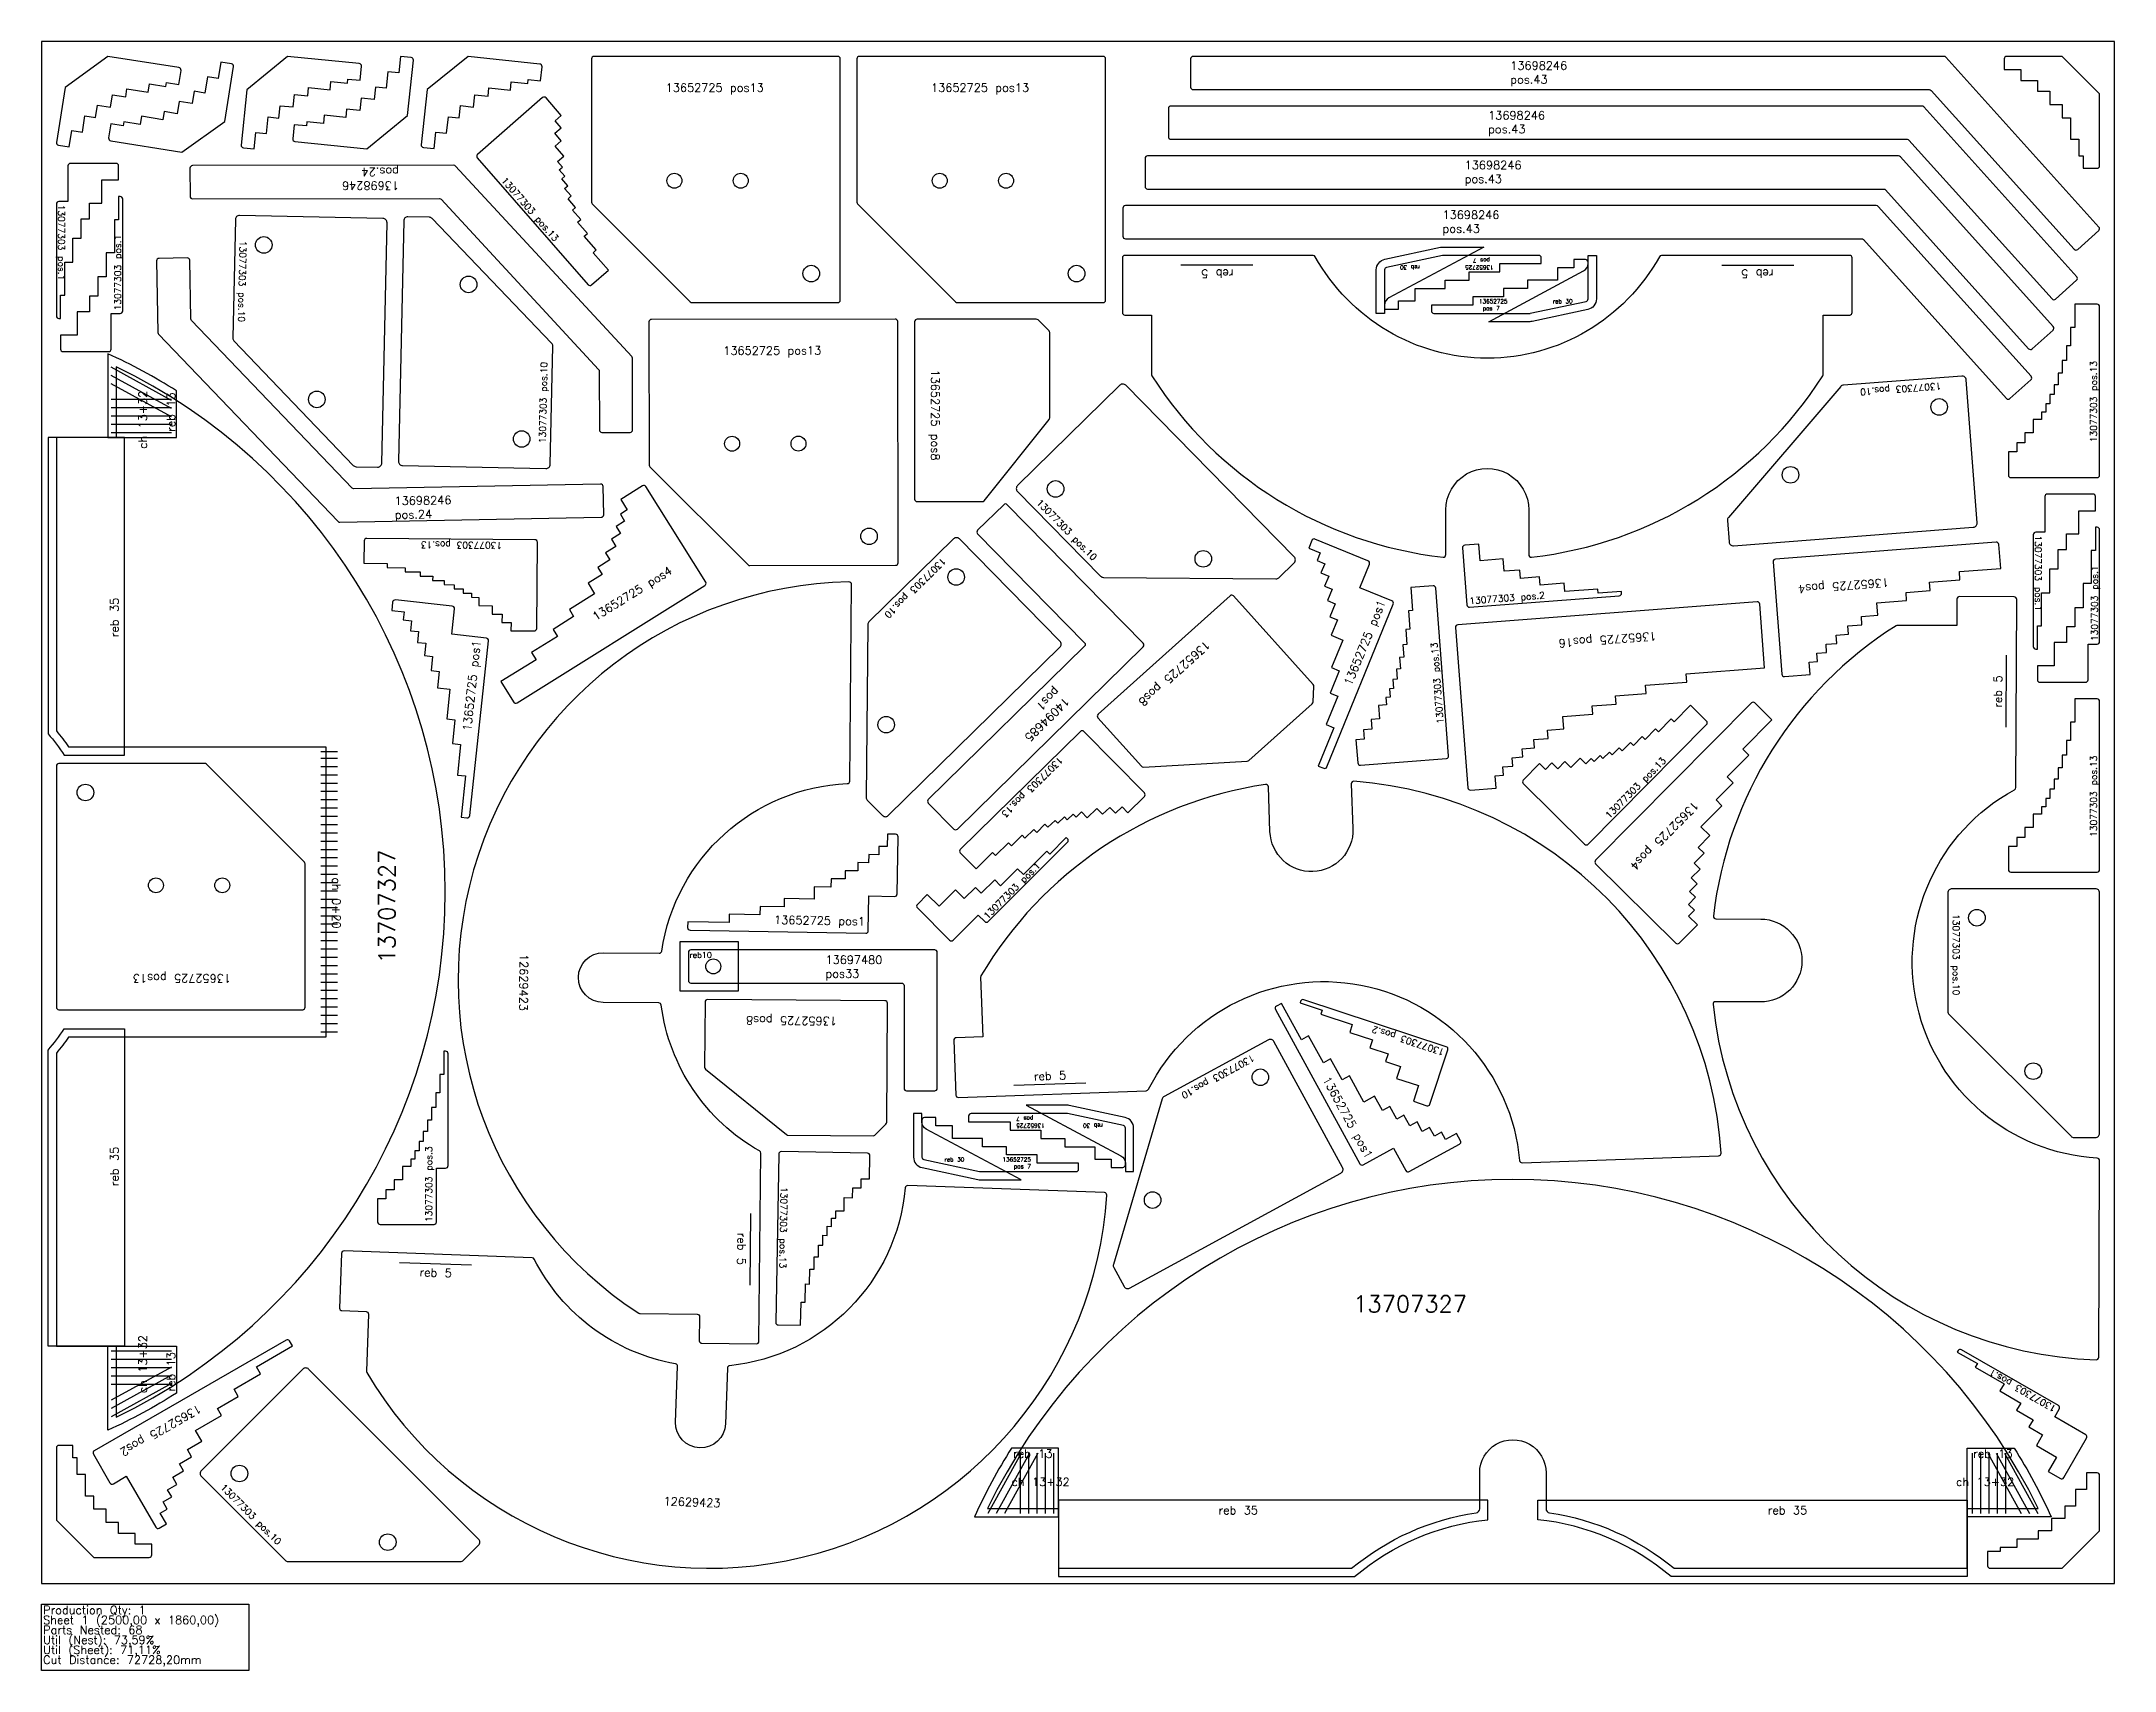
# Model space of a CAD drawing. Header units: millimetres. Extents: x 0 to 2500, y -105 to 1860.
import ezdxf

# ---------------------------------------------------------------- set-up
doc = ezdxf.new("R2010")
doc.units = ezdxf.units.MM
for name, color, linetype in [('12502848', 7, 'Continuous'), ('12629423', 7, 'Continuous'), ('13652725', 7, 'Continuous'), ('13697480v0', 7, 'Continuous'), ('13698246V02', 7, 'Continuous'), ('13707303', 7, 'Continuous'), ('13707327', 7, 'Continuous'), ('14094685v0', 7, 'Continuous'), ('Chanfro', 1, 'Continuous'), ('Rebaixo', 7, 'Continuous'), ('sheet', 24, 'Continuous'), ('Stats', 7, 'Continuous'), ('Texto', 7, 'Continuous')]:
    doc.layers.add(name, color=color, linetype=linetype)
doc.styles.get("Standard").update_dxf_attribs({"font": 'txt.shx'})

msp = doc.modelspace()

# ---------------------------------------------------------------- linework, layer by layer
at = {"color": 7}
for points in [[(963.3, 1548), (963.3, 1839, 0.414214), (960.3, 1842), (666.3, 1842, 0.414214), (663.3, 1839), (663.3, 1666.2, 0.198912), (664.2, 1664.1), (782.4, 1545.9, 0.198912), (784.5, 1545), (960.3, 1545, 0.414214)], [(1283.3, 1548), (1283.3, 1839, 0.414214), (1280.3, 1842), (986.3, 1842, 0.414214), (983.3, 1839), (983.3, 1666.2, 0.198912), (984.2, 1664.1), (1102.4, 1545.9, 0.198912), (1104.5, 1545), (1280.3, 1545, 0.414214)], [(1033.1, 1231.1), (1032.6, 1522.1, 0.414213), (1029.6, 1525.1), (735.6, 1524.7, 0.414214), (732.6, 1521.7), (732.9, 1348.9, 0.198912), (733.8, 1346.8), (852.2, 1228.7, 0.198912), (854.3, 1227.8), (1030.1, 1228.1, 0.414214)], [(1053, 1308, 0.414214), (1056, 1305), (1134.5, 1305, 0.227838), (1136.9, 1306.1), (1215.3, 1404.2, 0.170304), (1216, 1406.1), (1216, 1508.8, 0.198912), (1215.1, 1510.9), (1201.8, 1524.1, 0.198912), (1199.7, 1525), (1056, 1525, 0.414214), (1053, 1522)], [(596.4, 1114.3), (554, 1087.9), (569.3, 1063.3, 0.414213), (573.5, 1062.3), (800, 1203.6, 0.414213), (801, 1207.7), (729, 1323.1, 0.414214), (724.9, 1324.1), (698.6, 1307.7), (706.5, 1295), (698.1, 1289.7), (703.3, 1281.2), (693.2, 1274.8), (698.4, 1266.3), (687.4, 1259.5), (692.7, 1251), (680, 1243), (685.3, 1234.6), (670.8, 1225.6), (676.1, 1217.1), (659.2, 1206.5), (667.1, 1193.8), (636.6, 1174.7), (641.8, 1166.2), (617.2, 1150.9), (622.5, 1142.4), (591.1, 1122.8)], [(2312.9, 1220.5), (2362.7, 1224.3), (2360.5, 1253.3, 0.414213), (2357.3, 1256), (2091, 1235.6, 0.414213), (2088.3, 1232.4), (2098.7, 1096.8, 0.414214), (2101.9, 1094), (2132.8, 1096.4), (2131.7, 1111.3), (2141.6, 1112.1), (2140.9, 1122.1), (2152.8, 1123), (2152.1, 1133), (2165, 1134), (2164.3, 1143.9), (2179.2, 1145.1), (2178.5, 1155), (2195.4, 1156.3), (2194.7, 1166.3), (2214.6, 1167.8), (2213.4, 1182.8), (2249.3, 1185.6), (2248.6, 1195.5), (2277.5, 1197.7), (2276.7, 1207.7), (2313.6, 1210.5)], [(1274.2, 1048.5, 0.414214), (1274, 1044.3), (1326.4, 985.8, 0.227838), (1328.8, 984.8), (1454.2, 991.9, 0.170304), (1456, 992.6), (1532.5, 1061.2, 0.198912), (1533.5, 1063.3), (1534.5, 1082, 0.198912), (1533.7, 1084.2), (1437.7, 1191.2, 0.414214), (1433.5, 1191.4)], [(2051.7, 1006.2), (2086.8, 1041.8), (2066.2, 1062.2, 0.414214), (2062, 1062.2), (1874.2, 872.3, 0.414214), (1874.2, 868.1), (1970.9, 772.5, 0.414214), (1975.1, 772.5), (1996.9, 794.5), (1986.3, 805.1), (1993.3, 812.2), (1986.2, 819.2), (1994.6, 827.7), (1987.5, 834.8), (1996.7, 844), (1989.6, 851), (2000.1, 861.7), (1993, 868.7), (2005, 880.8), (1997.8, 887.9), (2011.9, 902.1), (2001.2, 912.6), (2026.6, 938.2), (2019.5, 945.2), (2039.9, 965.9), (2032.7, 972.9), (2058.8, 999.2)], [(18, 986.1), (18, 695.1, 0.414214), (21, 692.1), (315, 692.1, 0.414214), (318, 695.1), (318, 867.9, 0.198912), (317.1, 870), (198.9, 988.3, 0.198912), (196.8, 989.1), (21, 989.1, 0.414214)], [(803.2, 704.3, 0.414214), (800.2, 701.4), (799.7, 622.8, 0.227838), (800.8, 620.4), (898.4, 541.4, 0.170304), (900.2, 540.7), (1002.9, 540.1, 0.198912), (1005.1, 540.9), (1018.4, 554.1, 0.198912), (1019.3, 556.2), (1020.2, 700, 0.414214), (1017.2, 703)], [(1061.7, 514.3, 0.353653), (1064.1, 511.3), (1131.4, 496.9, 0.052823), (1132.1, 496.9), (1247.7, 496.9, 0.414214), (1250.7, 499.9), (1250.7, 506.9), (1200.7, 506.9), (1200.7, 516.9), (1163.7, 516.9), (1163.7, 526.9), (1134.7, 526.9), (1134.7, 536.9), (1098.7, 536.9), (1098.7, 551.9), (1078.7, 551.9), (1078.7, 561.9), (1064.7, 561.9, 0.414214), (1061.7, 558.9)], [(1307.1, 549.4, 0.353653), (1304.8, 552.4), (1237.4, 566.8, 0.052822), (1236.8, 566.9), (1121.1, 566.9, 0.414214), (1118.1, 563.9), (1118.1, 556.9), (1168.1, 556.9), (1168.1, 546.9), (1205.1, 546.9), (1205.1, 536.9), (1234.1, 536.9), (1234.1, 526.9), (1270.1, 526.9), (1270.1, 511.9), (1290.1, 511.9), (1290.1, 501.9), (1304.1, 501.9, 0.414214), (1307.1, 504.9)], [(82.6, 121.4, 0.414214), (86.7, 120.3), (102.3, 129.3), (137.8, 67.8, 0.414214), (141.9, 66.8), (150.6, 71.8), (143.1, 84.7), (151.7, 89.7), (146.7, 98.4), (157.1, 104.4), (152.1, 113.1), (163.4, 119.6), (158.4, 128.2), (171.4, 135.7), (166.4, 144.4), (181.1, 152.9), (176.1, 161.5), (193.4, 171.5), (185.9, 184.5), (217.1, 202.5), (212.1, 211.2), (237.2, 225.7), (232.2, 234.4), (264.3, 252.9), (259.3, 261.5), (302.6, 286.5), (299.1, 292.6, 0.414214), (295, 293.7), (63.7, 160.2, 0.414214), (62.6, 156.1)]]:
    msp.add_lwpolyline(points, format="xyb", close=True, dxfattribs=at)
at = {"color": 6}
for points in [[(1619.7, 1584.6), (1619.7, 1537), (1636.7, 1537), (1636.7, 1547), (1656.7, 1547), (1656.7, 1562), (1692.7, 1562), (1692.7, 1572), (1721.7, 1572), (1721.7, 1582), (1758.7, 1582), (1758.7, 1592), (1808.7, 1592), (1808.7, 1599, 0.414213), (1805.7, 1602), (1690, 1602, 0.052822), (1689.4, 1601.9), (1622.1, 1587.5, 0.353653)], [(1865.1, 1549.4), (1865.1, 1594, 0.414214), (1862.1, 1597), (1848.1, 1597), (1848.1, 1587), (1828.1, 1587), (1828.1, 1572), (1792.1, 1572), (1792.1, 1562), (1763.1, 1562), (1763.1, 1552), (1726.1, 1552), (1726.1, 1542), (1676.1, 1542), (1676.1, 1535, 0.414214), (1679.1, 1532), (1794.8, 1532, 0.052823), (1795.4, 1532.1), (1862.7, 1546.5, 0.353653)]]:
    msp.add_lwpolyline(points, format="xyb", close=True, dxfattribs=at)
at = {"color": 7}
for centre, radius in [((763.3, 1692), 9), ((843.3, 1692), 9), ((1083.3, 1692), 9), ((1163.3, 1692), 9), ((928.3, 1580), 10), ((1248.3, 1580), 10), ((832.9, 1374.8), 9), ((912.9, 1374.9), 9), ((998, 1263.1), 10), ((53, 954.1), 10), ((138, 842.1), 9), ((218, 842.1), 9)]:
    msp.add_circle(centre, radius, dxfattribs=at)
at = {"layer": '12502848', "color": 7}
for points in [[(165.8, 1828.5), (79.9, 1842), (28.4, 1804.5), (18.1, 1738.3, 0.414214), (20.6, 1734.9), (33.4, 1732.9), (36.5, 1752.6), (49.3, 1750.6), (52.4, 1770.4), (65.3, 1768.3), (67.6, 1783.2), (83.4, 1780.7), (85.7, 1795.5), (101.6, 1793), (103.1, 1802.9), (128.8, 1798.9), (130.3, 1808.7), (150.1, 1805.6), (150.9, 1810.6), (165.7, 1808.2), (168.3, 1825, 0.414213)], [(83.5, 1740.3), (169.3, 1726.3), (221, 1763.5), (231.7, 1829.6, 0.414214), (229.3, 1833.1), (216.4, 1835.2), (213.2, 1815.4), (200.4, 1817.5), (197.2, 1797.8), (184.3, 1799.9), (181.9, 1785.1), (166.1, 1787.6), (163.7, 1772.8), (147.9, 1775.4), (146.3, 1765.5), (120.7, 1769.7), (119.1, 1759.8), (99.3, 1763), (98.5, 1758.1), (83.7, 1760.5), (81, 1743.7, 0.414214)], [(383.3, 1833.4), (296.7, 1842), (247.5, 1801.6), (240.9, 1734.9, 0.414214), (243.6, 1731.6), (256.5, 1730.4), (258.5, 1750.3), (271.4, 1749), (273.4, 1768.9), (286.3, 1767.6), (287.8, 1782.5), (303.7, 1781), (305.2, 1795.9), (321.1, 1794.3), (322.1, 1804.3), (348, 1801.7), (349, 1811.7), (368.9, 1809.7), (369.4, 1814.7), (384.3, 1813.2), (386, 1830.1, 0.414214)], [(305.7, 1739.4), (392.2, 1730.5), (441.6, 1770.7), (448.5, 1837.3, 0.414214), (445.8, 1840.6), (432.8, 1842), (430.8, 1822.1), (417.9, 1823.4), (415.8, 1803.5), (402.9, 1804.8), (401.3, 1789.9), (385.4, 1791.5), (383.9, 1776.6), (368, 1778.3), (367, 1768.3), (341.1, 1771), (340.1, 1761), (320.2, 1763.1), (319.7, 1758.1), (304.7, 1759.6), (303, 1742.7, 0.414214)], [(601, 1832.8), (514.5, 1842), (465, 1802), (458, 1735.3, 0.414214), (460.6, 1732), (473.5, 1730.7), (475.7, 1750.5), (488.6, 1749.2), (490.7, 1769.1), (503.6, 1767.7), (505.2, 1782.6), (521.1, 1780.9), (522.7, 1795.8), (538.6, 1794.1), (539.7, 1804.1), (565.5, 1801.3), (566.6, 1811.3), (586.5, 1809.2), (587, 1814.1), (601.9, 1812.6), (603.7, 1829.5, 0.414214)], [(2482, 1710), (2482, 1797), (2437, 1842), (2370, 1842, 0.414214), (2367, 1839), (2367, 1826), (2387, 1826), (2387, 1813), (2407, 1813), (2407, 1800), (2422, 1800), (2422, 1784), (2437, 1784), (2437, 1768), (2447, 1768), (2447, 1742), (2457, 1742), (2457, 1722), (2462, 1722), (2462, 1707), (2479, 1707, 0.414213)], [(18, 163.5), (18, 76.5), (63, 31.5), (130, 31.5, 0.414214), (133, 34.5), (133, 47.5), (113, 47.5), (113, 60.5), (93, 60.5), (93, 73.5), (78, 73.5), (78, 89.5), (63, 89.5), (63, 105.5), (53, 105.5), (53, 131.5), (43, 131.5), (43, 151.5), (38, 151.5), (38, 166.5), (21, 166.5, 0.414214)], [(2350, 18.4), (2437, 18.4), (2482, 63.4), (2482, 130.4, 0.414214), (2479, 133.4), (2466, 133.4), (2466, 113.4), (2453, 113.4), (2453, 93.4), (2440, 93.4), (2440, 78.4), (2424, 78.4), (2424, 63.4), (2408, 63.4), (2408, 53.4), (2382, 53.4), (2382, 43.4), (2362, 43.4), (2362, 38.4), (2347, 38.4), (2347, 21.4, 0.414214)]]:
    msp.add_lwpolyline(points, format="xyb", close=True, dxfattribs=at)
at = {"layer": '12629423', "color": 5}
for points in [[(1690.3, 1238, 0.447214), (1693.6, 1241), (1693.6, 1295, -1.000009), (1793.6, 1295), (1793.6, 1241, 0.447214), (1797, 1238, 0.226525), (2148.2, 1456.6, 0.143062), (2148.6, 1458.2), (2148.6, 1530), (2180.6, 1530, 0.414214), (2183.6, 1533), (2183.6, 1599, 0.414214), (2180.6, 1602), (1953.8, 1602, 0.273084), (1951.1, 1600.4, -0.590182), (1536.2, 1600.4, 0.273084), (1533.5, 1602), (1306.6, 1602, 0.414214), (1303.6, 1599), (1303.6, 1533, 0.414214), (1306.6, 1530), (1338.6, 1530), (1338.6, 1458.2, 0.143062), (1339.1, 1456.6, 0.226525)], [(796.3, 289.8), (862.3, 289.2, 0.414214), (865.3, 292.2), (867.5, 519, 0.273084), (865.9, 521.7, -0.23636), (747.4, 697.7, 0.374366), (744.4, 700.3), (677.2, 700.9, -0.999971), (677.7, 760.9), (745, 760.3, 0.374366), (748, 762.9, -0.358996), (971.8, 964.8, 0.398428), (974.7, 967.8), (976.9, 1205, 0.42222), (973.8, 1208, 0.739096), (720.3, 326, 0.143062), (721.9, 325.5), (790.6, 324.9, -0.414214), (793.6, 321.8), (793.3, 292.8, 0.414214)], [(2379, 1190.1), (2313, 1190.4, 0.414214), (2310, 1187.4), (2309.9, 1155.4), (2238.1, 1155.7, 0.143062), (2236.5, 1155.2, 0.226525), (2016.3, 805, 0.447214), (2019.2, 801.7), (2073.3, 801.4, -0.999989), (2072.8, 701.4), (2018.8, 701.7, 0.447214), (2015.8, 698.3, 0.374178), (2477.8, 269.8, 0.42222), (2480.9, 272.8), (2482, 510, 0.398428), (2479.2, 513, -0.753497), (2379.4, 957.5, 0.273084), (2381, 960.2), (2382, 1187.1, 0.414214)], [(1102.6, 589.2, 0.414213), (1105.7, 586.4), (1332.4, 594.4, 0.273085), (1335, 596.1, -0.753497), (1782.5, 510.2, 0.398428), (1785.6, 507.5), (2022.6, 515.9, 0.42222), (2025.5, 519.1, 0.374178), (1582.8, 967.6, 0.447214), (1579.6, 964.5), (1581.5, 910.5, -0.999989), (1481.5, 906.9), (1479.6, 960.9, 0.447214), (1476.2, 963.8, 0.226525), (1133, 732.8, 0.143062), (1132.6, 731.2), (1135.1, 659.4), (1103.1, 658.3, 0.414214), (1100.2, 655.2)], [(359.5, 332.2, 0.414214), (362.4, 329.1), (391.4, 328.1, -0.414214), (394.2, 325), (391.8, 256.3, 0.143062), (392.2, 254.6, 0.739096), (1284.7, 468.3, 0.42222), (1281.9, 471.5), (1044.8, 479.9, 0.398428), (1041.7, 477.2, -0.358996), (829.9, 262.7, 0.374366), (827.2, 259.8), (824.8, 192.6, -0.999983), (764.8, 194.7), (767.2, 261.9, 0.374366), (764.8, 265, -0.23636), (594.3, 391.4, 0.273084), (591.7, 393), (364.9, 401.1, 0.414214), (361.8, 398.2)]]:
    msp.add_lwpolyline(points, format="xyb", close=True, dxfattribs=at)
at = {"layer": '13652725', "color": 7}
for points in [[(1558.7, 1032.2), (1539.8, 985.9), (1546.3, 983.3, 0.414214), (1550.2, 984.9), (1630.2, 1181.3, 0.414214), (1628.6, 1185.2), (1589.7, 1201), (1601.4, 1229.7, 0.414214), (1599.7, 1233.6), (1535.8, 1259.7, 0.414213), (1531.9, 1258), (1528.2, 1248.8), (1542, 1243.1), (1538.3, 1233.8), (1547.5, 1230.1), (1543, 1219), (1552.3, 1215.2), (1547.4, 1203.1), (1556.6, 1199.4), (1551, 1185.5), (1560.2, 1181.7), (1553.8, 1166), (1563.1, 1162.2), (1555.5, 1143.7), (1569.4, 1138), (1555.8, 1104.7), (1565.1, 1100.9), (1554.1, 1074), (1563.4, 1070.3), (1549.4, 1036)], [(511.5, 974.1), (506.1, 924.4), (513.1, 923.6, 0.414213), (516.4, 926.3), (539.1, 1137.1, 0.414213), (536.5, 1140.4), (494.7, 1144.9), (498, 1175.7, 0.414214), (495.4, 1179), (426.8, 1186.4, 0.414213), (423.5, 1183.7), (422.4, 1173.8), (437.3, 1172.2), (436.2, 1162.2), (446.2, 1161.2), (444.9, 1149.2), (454.8, 1148.2), (453.4, 1135.2), (463.4, 1134.2), (461.8, 1119.2), (471.7, 1118.2), (469.9, 1101.3), (479.8, 1100.2), (477.7, 1080.3), (492.6, 1078.7), (488.7, 1042.9), (498.7, 1041.8), (495.6, 1013), (505.5, 1011.9), (501.6, 975.2)], [(2072.1, 1181.4, 0.414213), (2068.9, 1184.1), (1708, 1156.4, 0.414213), (1705.2, 1153.2), (1720.1, 959.8, 0.414214), (1723.3, 957), (1754.2, 959.4), (1753, 974.3), (1763, 975.1), (1762.2, 985.1), (1774.2, 986), (1773.4, 996), (1786.4, 997), (1785.6, 1006.9), (1800.6, 1008.1), (1799.8, 1018), (1816.8, 1019.3), (1816, 1029.3), (1836, 1030.8), (1834.8, 1045.8), (1870.7, 1048.6), (1869.9, 1058.5), (1898.9, 1060.7), (1898.1, 1070.7), (1935, 1073.5), (1934.2, 1083.5), (1984.1, 1087.3), (1983.3, 1097.3), (2078, 1104.6)], [(829.3, 797.2), (779.3, 798.1), (779.1, 791.1, 0.414214), (782.1, 788.1), (994.1, 784.4, 0.414214), (997.1, 787.3), (997.8, 829.3), (1028.8, 828.8, 0.414214), (1031.9, 831.7), (1033.1, 900.7, 0.414213), (1030.1, 903.7), (1020.1, 903.9), (1019.9, 888.9), (1009.9, 889.1), (1009.7, 879.1), (997.7, 879.3), (997.5, 869.3), (984.5, 869.5), (984.4, 859.5), (969.4, 859.8), (969.2, 849.8), (952.2, 850.1), (952, 840.1), (932, 840.4), (931.8, 825.5), (895.8, 826.1), (895.6, 816.1), (866.6, 816.6), (866.4, 806.6), (829.4, 807.2)], [(1519.4, 655.9), (1495.4, 699.7), (1489.2, 696.4, 0.414213), (1488, 692.3), (1589.7, 506.3, 0.414213), (1593.7, 505.1), (1630.6, 525.2), (1645.5, 498, 0.414214), (1649.5, 496.8), (1710.1, 529.9, 0.414213), (1711.3, 534), (1706.5, 542.7), (1693.3, 535.5), (1688.5, 544.3), (1679.8, 539.5), (1674, 550.1), (1665.2, 545.3), (1659, 556.7), (1650.2, 551.9), (1643, 565), (1634.3, 560.2), (1626.1, 575.2), (1617.3, 570.4), (1607.7, 587.9), (1594.6, 580.7), (1577.3, 612.3), (1568.5, 607.5), (1554.6, 633), (1545.9, 628.2), (1528.1, 660.7)]]:
    msp.add_lwpolyline(points, format="xyb", close=True, dxfattribs=at)
at = {"layer": '13697480v0', "color": 1}
msp.add_lwpolyline([(1077.2, 594.3, 0.414214), (1080.2, 597.3), (1080.2, 761.3, 0.414214), (1077.2, 764.3), (783.2, 764.3, 0.414214), (780.2, 761.3), (780.2, 727.3, 0.414214), (783.2, 724.3), (1037.2, 724.3, -0.414214), (1040.2, 721.3), (1040.2, 597.3, 0.414213), (1043.2, 594.3)], format="xyb", close=True, dxfattribs=at)
msp.add_circle((810.2, 744.3), 9, dxfattribs=at)
at = {"layer": '13698246V02', "color": 5}
for points in [[(1385.8, 1839), (1385.8, 1805, 0.414214), (1388.8, 1802), (2276.6, 1802, -0.212557), (2278.9, 1801), (2451.4, 1609.4, 0.414213), (2455.6, 1609.2), (2480.9, 1631.9, 0.414214), (2481.1, 1636.1), (2296.7, 1841, 0.212557), (2294.4, 1842), (1388.8, 1842, 0.414214)], [(1359.1, 1779), (1359.1, 1745, 0.414214), (1362.1, 1742), (2249.9, 1742, -0.212557), (2252.1, 1741), (2424.7, 1549.4, 0.414214), (2428.9, 1549.2), (2454.2, 1571.9, 0.414214), (2454.4, 1576.1), (2270, 1781, 0.212556), (2267.7, 1782), (1362.1, 1782, 0.414214)], [(179.1, 1707.2), (179.2, 1673.2, 0.414214), (182.2, 1670.2), (479.9, 1670.6, -0.209469), (482.1, 1669.6), (671.9, 1464.3, -0.188398), (672.7, 1462.3), (672.8, 1391.5, 0.414214), (675.8, 1388.5), (709.8, 1388.5, 0.414214), (712.8, 1391.5), (712.7, 1478, 0.188398), (711.9, 1480), (499.5, 1709.7, 0.20947), (497.3, 1710.6), (182.1, 1710.2, 0.414214)], [(1330.8, 1719), (1330.8, 1685, 0.414214), (1333.8, 1682), (2221.6, 1682, -0.212557), (2223.9, 1681), (2396.4, 1489.4, 0.414214), (2400.6, 1489.2), (2425.9, 1511.9, 0.414214), (2426.1, 1516.1), (2241.7, 1721, 0.212557), (2239.4, 1722), (1333.8, 1722, 0.414214)], [(1304.1, 1659), (1304.1, 1625, 0.414214), (1307.1, 1622), (2194.9, 1622, -0.212557), (2197.1, 1621), (2369.7, 1429.4, 0.414214), (2373.9, 1429.2), (2399.2, 1451.9, 0.414214), (2399.4, 1456.1), (2215, 1661, 0.212556), (2212.7, 1662), (1307.1, 1662, 0.414214)], [(678, 1289.1), (677.4, 1323.1, 0.414214), (674.3, 1326), (376.7, 1320.4, -0.209469), (374.5, 1321.3), (181, 1523.3, -0.188398), (180.2, 1525.3), (178.8, 1596.1, 0.414214), (175.8, 1599), (141.8, 1598.4, 0.414214), (138.9, 1595.3), (140.5, 1508.9, 0.188398), (141.3, 1506.9), (357.7, 1281, 0.209469), (359.9, 1280.1), (675.1, 1286.1, 0.414214)]]:
    msp.add_lwpolyline(points, format="xyb", close=True, dxfattribs=at)
at = {"layer": '13707303', "color": 5}
for points in [[(525.6, 1719.5), (659.1, 1566.6, 0.414214), (663.3, 1566.3), (683.7, 1584.1), (665.3, 1605.2), (669, 1608.5), (654.6, 1625), (658.3, 1628.3), (646.5, 1641.9), (650.3, 1645.2), (640.4, 1656.5), (644.2, 1659.8), (635, 1670.3), (638.7, 1673.6), (630.8, 1682.6), (634.6, 1685.9), (627.4, 1694.2), (631.1, 1697.5), (624.5, 1705), (628.3, 1708.3), (622.4, 1715.1), (629.9, 1721.7), (619.4, 1733.7), (626.9, 1740.3), (619, 1749.3), (626.6, 1755.9), (619.3, 1764.2), (626.9, 1770.8), (608.5, 1791.9, 0.414214), (604.2, 1792.2), (525.9, 1723.8, 0.414214)], [(23, 1525.9), (23, 1553.9), (28, 1553.9), (28, 1593.9), (38, 1593.9), (38, 1622.9), (48, 1622.9), (48, 1645.9), (58, 1645.9), (58, 1664.9), (73, 1664.9), (73, 1692.9), (93, 1692.9), (93, 1709.9, 0.414214), (90, 1712.9), (35, 1712.9, 0.414213), (32, 1709.9), (32, 1666.9), (21, 1666.9, 0.414214), (18, 1663.9), (18, 1528.9, 0.414214), (21, 1525.9)], [(93, 1672.9), (93, 1644.9), (88, 1644.9), (88, 1604.9), (78, 1604.9), (78, 1575.9), (68, 1575.9), (68, 1552.9), (58, 1552.9), (58, 1533.9), (43, 1533.9), (43, 1505.9), (23, 1505.9), (23, 1488.9, 0.414214), (26, 1485.9), (81, 1485.9, 0.414214), (84, 1488.9), (84, 1531.9), (95, 1531.9, 0.414214), (98, 1534.9), (98, 1669.9, 0.414214), (95, 1672.9)], [(233.8, 1645.3), (230.7, 1502.4, 0.198912), (232.1, 1498.9), (375.9, 1348.7, 0.198912), (379.5, 1347.1), (405.4, 1346.6, 0.414214), (410.5, 1351.5), (416.7, 1641.4, 0.414214), (411.8, 1646.5), (238.9, 1650.2, 0.414214)], [(613.5, 1349.7), (616.6, 1492.6, 0.198912), (615.2, 1496.2), (471.3, 1646.4, 0.198912), (467.8, 1647.9), (441.9, 1648.5, 0.414214), (436.8, 1643.6), (430.5, 1353.7, 0.414214), (435.4, 1348.6), (608.4, 1344.8, 0.414214)], [(2482, 1337), (2482, 1540, 0.414214), (2479, 1543), (2452, 1543), (2452, 1515), (2447, 1515), (2447, 1493), (2442, 1493), (2442, 1475), (2437, 1475), (2437, 1460), (2432, 1460), (2432, 1446), (2427, 1446), (2427, 1434), (2422, 1434), (2422, 1423), (2417, 1423), (2417, 1413), (2412, 1413), (2412, 1404), (2402, 1404), (2402, 1388), (2392, 1388), (2392, 1376), (2382, 1376), (2382, 1365), (2372, 1365), (2372, 1337, 0.414214), (2375, 1334), (2479, 1334, 0.414214)], [(2315.7, 1456.4), (2173.2, 1445.5, 0.198912), (2169.8, 1443.8), (2034.4, 1285.9, 0.198912), (2033.2, 1282.2), (2035.2, 1256.4, 0.414214), (2040.6, 1251.8), (2329.7, 1274, 0.414214), (2334.3, 1279.3), (2321.1, 1451.8, 0.414214)], [(1177, 1317.2), (1277.1, 1215.1, 0.198912), (1280.6, 1213.6), (1488.6, 1211.7, 0.198912), (1492.2, 1213.1), (1510.7, 1231.3, 0.414214), (1510.7, 1238.4), (1307.6, 1445.3, 0.414214), (1300.5, 1445.4), (1177.1, 1324.2, 0.414214)], [(2407, 1127), (2407, 1155), (2412, 1155), (2412, 1195), (2422, 1195), (2422, 1224), (2432, 1224), (2432, 1247), (2442, 1247), (2442, 1266), (2457, 1266), (2457, 1294), (2477, 1294), (2477, 1311, 0.414214), (2474, 1314), (2419, 1314, 0.414213), (2416, 1311), (2416, 1268), (2405, 1268, 0.414214), (2402, 1265), (2402, 1130, 0.414214), (2405, 1127)], [(595.1, 1258.9), (392.2, 1260.6, 0.414214), (389.1, 1257.7), (388.9, 1230.7), (416.9, 1230.4), (416.9, 1225.4), (438.8, 1225.2), (438.8, 1220.2), (456.8, 1220.1), (456.8, 1215.1), (471.8, 1215), (471.7, 1210), (485.7, 1209.8), (485.7, 1204.8), (497.7, 1204.7), (497.6, 1199.7), (508.6, 1199.6), (508.6, 1194.6), (518.6, 1194.6), (518.5, 1189.6), (527.5, 1189.5), (527.5, 1179.5), (543.5, 1179.3), (543.4, 1169.3), (555.4, 1169.2), (555.3, 1159.2), (566.3, 1159.1), (566.2, 1149.1), (594.2, 1148.9, 0.414214), (597.2, 1151.9), (598.1, 1255.9, 0.414214)], [(1100, 1260), (997.9, 1159.9, 0.198912), (996.4, 1156.4), (994.5, 948.4, 0.198912), (995.9, 944.9), (1014.1, 926.4, 0.414214), (1021.2, 926.3), (1228.1, 1129.4, 0.414214), (1228.2, 1136.5), (1107, 1260, 0.414214)], [(1719, 1180.3, 0.414214), (1722.2, 1177.6), (1902.7, 1191.4, 0.414214), (1905.4, 1194.6), (1905.3, 1196.6), (1877.4, 1194.5), (1877, 1199.5), (1837.1, 1196.4), (1836.3, 1206.4), (1807.4, 1204.2), (1806.7, 1214.1), (1783.7, 1212.4), (1783, 1222.4), (1764, 1220.9), (1762.9, 1235.9), (1735, 1233.7), (1733.4, 1253.7), (1716.5, 1252.4, 0.414214), (1713.7, 1249.1)], [(2477, 1274), (2477, 1246), (2472, 1246), (2472, 1206), (2462, 1206), (2462, 1177), (2452, 1177), (2452, 1154), (2442, 1154), (2442, 1135), (2427, 1135), (2427, 1107), (2407, 1107), (2407, 1090, 0.414214), (2410, 1087), (2465, 1087, 0.414214), (2468, 1090), (2468, 1133), (2479, 1133, 0.414214), (2482, 1136), (2482, 1271, 0.414214), (2479, 1274)], [(1697, 998.3), (1681.5, 1200.7, 0.414214), (1678.3, 1203.4), (1651.4, 1201.4), (1653.5, 1173.5), (1648.5, 1173.1), (1650.2, 1151.1), (1645.2, 1150.8), (1646.6, 1132.8), (1641.6, 1132.4), (1642.8, 1117.5), (1637.8, 1117.1), (1638.9, 1103.1), (1633.9, 1102.8), (1634.8, 1090.8), (1629.8, 1090.4), (1630.6, 1079.4), (1625.7, 1079.1), (1626.4, 1069.1), (1621.4, 1068.7), (1622.1, 1059.7), (1612.2, 1059), (1613.4, 1043), (1603.4, 1042.2), (1604.3, 1030.3), (1594.4, 1029.5), (1595.2, 1018.5), (1585.2, 1017.8), (1587.4, 989.9, 0.414214), (1590.6, 987.1), (1694.3, 995.1, 0.414214)], [(1865.2, 891.7), (2008, 1036, 0.414214), (2008, 1040.3), (1988.8, 1059.3), (1969.1, 1039.4), (1965.5, 1042.9), (1950.1, 1027.2), (1946.5, 1030.8), (1933.8, 1018), (1930.3, 1021.5), (1919.7, 1010.8), (1916.2, 1014.3), (1906.3, 1004.4), (1902.8, 1007.9), (1894.3, 999.4), (1890.8, 1002.9), (1883, 995.1), (1879.5, 998.6), (1872.5, 991.5), (1868.9, 995), (1862.6, 988.6), (1855.5, 995.6), (1844.2, 984.2), (1837.1, 991.3), (1828.7, 982.7), (1821.6, 989.8), (1813.8, 982), (1806.7, 989), (1787, 969.1, 0.414214), (1787, 964.8), (1861, 891.7, 0.414214)], [(2482, 861), (2482, 1064, 0.414214), (2479, 1067), (2452, 1067), (2452, 1039), (2447, 1039), (2447, 1017), (2442, 1017), (2442, 999), (2437, 999), (2437, 984), (2432, 984), (2432, 970), (2427, 970), (2427, 958), (2422, 958), (2422, 947), (2417, 947), (2417, 937), (2412, 937), (2412, 928), (2402, 928), (2402, 912), (2392, 912), (2392, 900), (2382, 900), (2382, 889), (2372, 889), (2372, 861, 0.414214), (2375, 858), (2479, 858, 0.414214)], [(1253, 1027.7), (1108.1, 885.5, 0.414214), (1108.1, 881.3), (1127, 862), (1147, 881.6), (1150.5, 878.1), (1166.2, 893.5), (1169.7, 889.9), (1182.5, 902.5), (1186, 899), (1196.7, 909.5), (1200.2, 905.9), (1210.2, 915.7), (1213.7, 912.1), (1222.3, 920.5), (1225.8, 917), (1233.6, 924.7), (1237.1, 921.1), (1244.3, 928.1), (1247.8, 924.5), (1254.2, 930.8), (1261.2, 923.7), (1272.6, 934.9), (1279.6, 927.8), (1288.2, 936.2), (1295.2, 929), (1303.1, 936.7), (1310.1, 929.6), (1330, 949.2, 0.414214), (1330.1, 953.5), (1257.2, 1027.7, 0.414214)], [(1235.9, 899.7), (1216.1, 879.9), (1212.5, 883.4), (1184.3, 855.1), (1177.2, 862.2), (1156.7, 841.7), (1149.6, 848.7), (1133.3, 832.5), (1126.3, 839.5), (1112.8, 826.1), (1102.2, 836.7), (1082.4, 816.9), (1068.3, 831.1), (1056.3, 819, 0.414214), (1056.3, 814.8), (1095.2, 775.9, 0.414214), (1099.4, 775.9), (1129.8, 806.3), (1137.6, 798.5, 0.414214), (1141.8, 798.5), (1237.3, 894, 0.414214), (1237.3, 898.2)], [(2299, 833), (2299, 690, 0.198912), (2300.5, 686.5), (2447.5, 539.4, 0.198912), (2451.1, 538), (2477, 538, 0.414214), (2482, 543), (2482, 833, 0.414214), (2477, 838), (2304, 838, 0.414214)], [(1696, 643.7, 0.414213), (1694.1, 647.4), (1522.2, 704.2, 0.414214), (1518.5, 702.3), (1517.8, 700.4), (1544.4, 691.6), (1542.9, 686.9), (1580.8, 674.3), (1577.7, 664.8), (1605.2, 655.8), (1602.1, 646.3), (1623.9, 639), (1620.8, 629.5), (1638.8, 623.6), (1634.1, 609.3), (1660.7, 600.6), (1654.4, 581.6), (1670.6, 576.2, 0.414214), (1674.4, 578.1)], [(1479.6, 655.7), (1354, 587.4, 0.198912), (1351.6, 584.4), (1292.7, 384.9, 0.198912), (1293.1, 381.1), (1305.5, 358.3, 0.414214), (1312.3, 356.3), (1567, 495, 0.414214), (1569, 501.8), (1486.3, 653.7, 0.414214)], [(408.4, 433), (473.4, 433, 0.414214), (476.4, 436), (476.4, 501), (487.4, 501, 0.414214), (490.4, 504), (490.4, 639, 0.414214), (487.4, 642), (485.4, 642), (485.4, 614), (480.4, 614), (480.4, 592), (475.4, 592), (475.4, 574), (470.4, 574), (470.4, 559), (465.4, 559), (465.4, 545), (460.4, 545), (460.4, 533), (455.4, 533), (455.4, 522), (450.4, 522), (450.4, 512), (445.4, 512), (445.4, 503), (435.4, 503), (435.4, 487), (425.4, 487), (425.4, 475), (415.4, 475), (415.4, 464), (405.4, 464), (405.4, 436, 0.414214)], [(889.1, 517.9), (885.6, 314.9, 0.414214), (888.5, 311.9), (915.5, 311.4), (916, 339.4), (921, 339.3), (921.4, 361.3), (926.4, 361.2), (926.7, 379.2), (931.7, 379.1), (932, 394.1), (937, 394), (937.2, 408), (942.2, 408), (942.4, 420), (947.4, 419.9), (947.6, 430.9), (952.6, 430.8), (952.8, 440.8), (957.8, 440.7), (957.9, 449.7), (967.9, 449.5), (968.2, 465.5), (978.2, 465.3), (978.4, 477.3), (988.4, 477.2), (988.6, 488.2), (998.6, 488), (999.1, 516, 0.414214), (996.1, 519), (892.2, 520.9, 0.414214)], [(2310.3, 279.2), (2334.6, 265.2), (2332.1, 260.9), (2366.7, 240.9), (2361.7, 232.2), (2386.8, 217.7), (2381.8, 209), (2401.7, 197.5), (2396.7, 188.9), (2413.2, 179.4), (2405.7, 166.4), (2429.9, 152.4), (2419.9, 135.1), (2434.7, 126.6, 0.414214), (2438.8, 127.7), (2466.3, 175.3, 0.414214), (2465.2, 179.4), (2427.9, 200.9), (2433.4, 210.4, 0.414214), (2432.3, 214.5), (2315.4, 282, 0.414214), (2311.3, 280.9)], [(192.8, 129.1), (293.8, 28.1, 0.198912), (297.4, 26.6), (505.3, 26.6, 0.198912), (508.9, 28.1), (527.2, 46.4, 0.414214), (527.2, 53.5), (322.2, 258.5, 0.414214), (315.1, 258.5), (192.8, 136.2, 0.414214)]]:
    msp.add_lwpolyline(points, format="xyb", close=True, dxfattribs=at)
for centre in [(268.1, 1614.6), (515.1, 1566.9), (332.1, 1428.2), (2288.5, 1419.2), (579.1, 1380.5), (1223, 1320.3), (2109.2, 1337.3), (1401.1, 1235.9), (1103.1, 1214), (1018.7, 1035.9), (2334, 803), (2402, 618), (1469.9, 610.6), (1340, 462.5), (238.7, 132.7), (417.6, 49.9)]:
    msp.add_circle(centre, 10, dxfattribs=at)
at = {"layer": '13707327', "color": 3}
for points in [[(343, 659.1), (32.8, 659.1, -0.020023), (18, 639.7), (18, 286.1), (90, 286.1), (90, 200.6, 0.626642), (90, 1467.7), (90, 1382.1), (18, 1382.1), (18, 1028.6, -0.020023), (32.8, 1009.1), (343, 1009.1)], [(1734.4, 90.1), (1734.4, 133.4, -1.00001), (1814.4, 133.4), (1814.4, 90.1, 0.372162), (1818.7, 85.2, -0.137229), (1968.8, 18.4), (2322.4, 18.4), (2322.4, 90.4), (2407.9, 90.4, 0.626642), (1140.9, 90.4), (1226.4, 90.4), (1226.4, 18.4), (1580, 18.4, -0.137229), (1730.1, 85.2, 0.372162)]]:
    msp.add_lwpolyline(points, format="xyb", close=True, dxfattribs=at)
at = {"layer": '14094685v0', "color": 5}
msp.add_lwpolyline([(1100.2, 910, 0.414214), (1104.5, 910), (1328.6, 1129.9, 0.414214), (1328.6, 1134.1), (1164.7, 1301.2, 0.414214), (1160.4, 1301.2), (1129, 1270.4, 0.414214), (1129, 1266.1), (1257.9, 1134.8, -0.414214), (1257.8, 1130.6), (1069.4, 945.7, 0.414214), (1069.4, 941.4)], format="xyb", close=True, dxfattribs=at)
at = {"layer": 'Chanfro', "color": 3}
for p, q in [((157, 1427.1), (84, 1467.1)), ((157, 1417.1), (84, 1457.1)), ((157, 1407.1), (84, 1447.1)), ((157, 1428.1), (84, 1428.1)), ((157, 1418.1), (84, 1418.1)), ((157, 1408.1), (84, 1408.1)), ((157, 1398.1), (84, 1398.1)), ((157, 1388.1), (84, 1388.1)), ((357, 1003.1), (337, 1003.1)), ((357, 995.1), (337, 995.1)), ((357, 985.1), (337, 985.1)), ((357, 975.1), (337, 975.1)), ((357, 965.1), (337, 965.1)), ((357, 955.1), (337, 955.1)), ((357, 945.1), (337, 945.1)), ((357, 935.1), (337, 935.1)), ((357, 925.1), (337, 925.1)), ((357, 915.1), (337, 915.1)), ((357, 905.1), (337, 905.1)), ((357, 895.1), (337, 895.1)), ((357, 885.1), (337, 885.1)), ((357, 875.1), (337, 875.1)), ((357, 865.1), (337, 865.1)), ((357, 855.1), (337, 855.1)), ((357, 845.1), (337, 845.1)), ((357, 835.1), (337, 835.1)), ((357, 825.1), (337, 825.1)), ((357, 815.1), (337, 815.1)), ((357, 805.1), (337, 805.1)), ((357, 795.1), (337, 795.1)), ((357, 785.1), (337, 785.1)), ((357, 775.1), (337, 775.1)), ((357, 765.1), (337, 765.1)), ((357, 755.1), (337, 755.1)), ((357, 745.1), (337, 745.1)), ((357, 735.1), (337, 735.1)), ((357, 725.1), (337, 725.1)), ((357, 715.1), (337, 715.1)), ((357, 705.1), (337, 705.1)), ((357, 695.1), (337, 695.1)), ((357, 685.1), (337, 685.1)), ((357, 675.1), (337, 675.1)), ((357, 665.1), (337, 665.1)), ((157, 280.1), (84, 280.1)), ((157, 270.1), (84, 270.1)), ((157, 261.1), (84, 221.1)), ((157, 260.1), (84, 260.1)), ((157, 251.1), (84, 211.1)), ((157, 250.1), (84, 250.1)), ((157, 241.1), (84, 201.1)), ((157, 240.1), (84, 240.1)), ((1181.4, 157.4), (1141.4, 84.4)), ((1191.4, 157.4), (1151.4, 84.4)), ((1201.4, 157.4), (1161.4, 84.4)), ((1180.4, 157.4), (1180.4, 84.4)), ((1190.4, 157.4), (1190.4, 84.4)), ((1200.4, 157.4), (1200.4, 84.4)), ((1210.4, 157.4), (1210.4, 84.4)), ((1220.4, 157.4), (1220.4, 84.4)), ((2328.4, 157.4), (2328.4, 84.4)), ((2338.4, 157.4), (2338.4, 84.4)), ((2347.4, 157.4), (2387.4, 84.4)), ((2348.4, 157.4), (2348.4, 84.4)), ((2357.4, 157.4), (2397.4, 84.4)), ((2358.4, 157.4), (2358.4, 84.4)), ((2367.4, 157.4), (2407.4, 84.4)), ((2368.4, 157.4), (2368.4, 84.4))]:
    msp.add_line(p, q, dxfattribs=at)
at = {"layer": 'Rebaixo', "color": 5}
for p, q in [((1460.8, 1590.2), (1374.1, 1590.2)), ((2026.5, 1590.2), (2113.2, 1590.2)), ((2369.5, 1032.9), (2369.9, 1119.7)), ((1259.3, 603.6), (1172.6, 600.5)), ((855, 446.4), (854.2, 359.7)), ((518.6, 383.8), (431.9, 386.9))]:
    msp.add_line(p, q, dxfattribs=at)
at = {"layer": 'Rebaixo', "color": 6}
for points in [[(1619.7, 1532), (1609.7, 1532), (1609.7, 1542), (1609.7, 1584.6, -0.353653), (1620, 1597.3), (1687.3, 1611.7, -0.052822), (1690, 1612), (1739.4, 1612), (1625, 1550.8, 0.276707), (1619.7, 1542)], [(1865.1, 1602), (1875.1, 1602), (1875.1, 1592), (1875.1, 1549.4, -0.353653), (1864.8, 1536.7), (1797.5, 1522.3, -0.052822), (1794.8, 1522), (1745.4, 1522), (1859.8, 1583.2, 0.276707), (1865.1, 1592)]]:
    msp.add_lwpolyline(points, format="xyb", close=True, dxfattribs=at)
at = {"layer": 'Rebaixo', "color": 3}
for points in [[(80, 1483.4), (80, 1382.1), (163, 1382.1), (163, 1438.6, 0.033064)], [(100, 999.1), (100, 1382.1), (8, 1382.1), (8, 1024.9, -0.02744), (27.5, 999.1)], [(100, 669.1), (100, 286.1), (8, 286.1), (8, 643.3, 0.02744), (27.5, 669.1)], [(80, 184.8), (80, 286.1), (163, 286.1), (163, 229.7, -0.033064)], [(1125.1, 80.4), (1226.4, 80.4), (1226.4, 163.4), (1169.9, 163.4, 0.033064)], [(2423.7, 80.4), (2322.4, 80.4), (2322.4, 163.4), (2378.9, 163.4, -0.033064)], [(1744.4, 76.9), (1744.4, 100.4), (1226.4, 100.4), (1226.4, 8.4), (1583.6, 8.4, -0.151501)], [(1804.4, 76.9), (1804.4, 100.4), (2322.4, 100.4), (2322.4, 8.4), (1965.2, 8.4, 0.151501)]]:
    msp.add_lwpolyline(points, format="xyb", close=True, dxfattribs=at)
at = {"layer": 'Rebaixo', "color": 1, "linetype": 'Continuous', "lineweight": 25}
msp.add_lwpolyline([(840.2, 714.3), (770.2, 714.3), (770.2, 774.3), (840.2, 774.3)], close=True, dxfattribs=at)
at = {"layer": 'Rebaixo', "color": 7}
for points in [[(1307.1, 496.9), (1317.1, 496.9), (1317.1, 506.9), (1317.1, 549.4, 0.353653), (1306.9, 562.1), (1239.5, 576.6, 0.052822), (1236.8, 576.9), (1187.4, 576.9), (1301.8, 515.7, -0.276707), (1307.1, 506.9)], [(1061.7, 566.8), (1051.7, 566.8), (1051.7, 556.8), (1051.7, 514.3, 0.353653), (1062, 501.6), (1129.3, 487.1, 0.052822), (1132.1, 486.9), (1181.4, 486.9), (1067, 548, -0.276707), (1061.7, 556.8)]]:
    msp.add_lwpolyline(points, format="xyb", close=True, dxfattribs=at)
at = {"layer": 'sheet', "color": 7}
msp.add_lwpolyline([(0, 0), (2500, 0), (2500, 1860), (0, 1860)], close=True, dxfattribs=at)
at = {"layer": 'Stats', "color": 151}
msp.add_lwpolyline([(0, -25), (250, -25), (250, -105), (0, -105), (0, -25)], close=True, dxfattribs=at)

# ---------------------------------------------------------------- texts
at = {"layer": 'Chanfro', "color": 3, "char_height": 10}
for s, width, insert, attachment_point, rotation in [('ch 13+32', 78.461, (127.2, 1438.7), 9, 90), ('ch 0+20', 76.195, (360.7, 851.6), 1, 270), ('ch 13+32', 78.461, (127.2, 229.5), 7, 90)]:
    msp.add_mtext_dynamic_manual_height_columns(s, width=width, gutter_width=12.5, heights=[0], dxfattribs=dict(at, insert=insert, attachment_point=attachment_point, rotation=rotation))
for insert, attachment_point in [((1169.8, 127.6), 1), ((2379, 127.6), 3)]:
    msp.add_mtext_dynamic_manual_height_columns('ch 13+32', width=78.461, gutter_width=12.5, heights=[0], dxfattribs=dict(at, insert=insert, attachment_point=attachment_point))
at = {"layer": 'Rebaixo', "color": 5, "char_height": 10, "width": 62.233}
for insert, attachment_point, rotation in [((1437.5, 1574.8), 1, 180), ((2049.8, 1574.8), 3, 180), ((2354.2, 1056.4), 1, 89.746), ((1235.5, 618.1), 3, 2.0362), ((839.4, 423.2), 7, 269.4629), ((494.7, 369.3), 9, 357.9593)]:
    msp.add_mtext('reb 5', dxfattribs=dict(at, insert=insert, attachment_point=attachment_point, rotation=rotation))
at = {"layer": 'Rebaixo', "color": 6, "insert": (1662.1, 1584.9), "char_height": 5, "attachment_point": 1, "rotation": 180}
msp.add_mtext_dynamic_manual_height_columns('reb 30', width=122.875, gutter_width=12.5, heights=[0], dxfattribs=at)
at = {"layer": 'Rebaixo', "color": 6, "insert": (1822.7, 1549.1), "char_height": 5, "attachment_point": 1}
msp.add_mtext_dynamic_manual_height_columns('reb 30', width=122.875, gutter_width=12.5, heights=[0], dxfattribs=at)
at = {"layer": 'Rebaixo', "color": 3, "char_height": 10, "rotation": 90}
for s, insert, attachment_point in [('reb 13', (161.2, 1389.2), 7), ('reb 35', (93, 1141.5), 7), ('reb 35', (93, 526.7), 9), ('reb 13', (161.2, 279), 9)]:
    msp.add_mtext_dynamic_manual_height_columns(s, width=54.958, gutter_width=12.5, heights=[0], dxfattribs=dict(at, insert=insert, attachment_point=attachment_point))
at = {"layer": 'Rebaixo', "color": 1, "insert": (781.4, 761.6), "char_height": 7, "attachment_point": 1}
msp.add_mtext_dynamic_manual_height_columns('reb10', width=48.81, gutter_width=12.5, heights=[0], dxfattribs=at)
at = {"layer": 'Rebaixo', "color": 7, "insert": (1279.8, 549.7), "char_height": 5, "attachment_point": 1, "rotation": 180}
msp.add_mtext_dynamic_manual_height_columns('reb 30', width=122.875, gutter_width=12.5, heights=[0], dxfattribs=at)
at = {"layer": 'Rebaixo', "color": 7, "insert": (1089.1, 514), "char_height": 5, "attachment_point": 1}
msp.add_mtext_dynamic_manual_height_columns('reb 30', width=122.875, gutter_width=12.5, heights=[0], dxfattribs=at)
at = {"layer": 'Rebaixo', "color": 3, "char_height": 10}
for s, insert, attachment_point in [('reb 13', (1219.3, 161.7), 3), ('reb 13', (2329.5, 161.7), 1), ('reb 35', (1467, 93.4), 3), ('reb 35', (2081.8, 93.4), 1)]:
    msp.add_mtext_dynamic_manual_height_columns(s, width=54.958, gutter_width=12.5, heights=[0], dxfattribs=dict(at, insert=insert, attachment_point=attachment_point))
at = {"layer": 'Stats', "color": 60}
for s, p in [('Sheet 1 (2500,00 x 1860,00)', (2, -49)), ('Production Qty: 1', (2, -37)), ('Parts Nested: 68', (2, -61)), ('Util (Nest): 73,59%', (2, -73)), ('Util (Sheet): 71,11%', (2, -85)), ('Cut Distance: 72728,20mm', (2, -97))]:
    msp.add_text(s, height=10, dxfattribs=at).set_placement(p)
at = {"layer": 'Texto', "color": 5, "char_height": 10, "width": 746.09, "attachment_point": 1}
for insert in [(1771.3, 1835.9), (1744.6, 1775.9), (1716.3, 1715.9), (1689.6, 1655.9)]:
    msp.add_mtext('13698246\\Ppos.43', dxfattribs=dict(at, insert=insert))
at = {"layer": 'Texto', "color": 7, "width": 122.875}
for s, insert, char_height, attachment_point in [('13652725 pos13', (752.8, 1809.3), 10, 1), ('13652725 pos13', (1072.8, 1809.3), 10, 1), ('13652725\\P pos 7 ', (1193.2, 514), 5, 3)]:
    msp.add_mtext(s, dxfattribs=dict(at, insert=insert, char_height=char_height, attachment_point=attachment_point))
at = {"layer": 'Texto', "color": 5}
for s, insert, char_height, width, attachment_point, rotation in [('13698246\\Ppos.24', (431.1, 1681), 10, 746.09, 1, 180.0811), ('13077303 pos.13', (560.1, 1697.1), 8, 135.943, 1, 311.1196), ('13077303 pos.1', (28.1, 1663), 8, 135.943, 1, 270), ('13077303 pos.1', (87.9, 1535.7), 8, 135.943, 1, 90), ('13077303 pos.10', (247.2, 1619.4), 8, 135.943, 1, 268.7667), ('13077303 pos.10', (600, 1375.6), 8, 135.943, 1, 88.7667), ('13077303 pos.13', (2470.8, 1376.6), 8, 135.943, 1, 90), ('13077303 pos.10', (2291.3, 1440.5), 8, 135.943, 1, 184.3862), ('13698246\\Ppos.24', (425.7, 1310.8), 10, 746.09, 1, 1.0894), ('13077303 pos.10', (1205, 1308.7), 8, 135.943, 1, 314.4629), ('13077303 pos.13', (555.5, 1248.1), 8, 135.943, 1, 179.5071), ('13077303 pos.1', (2412.1, 1264.1), 8, 135.943, 1, 270), ('13077303 pos.10', (1091.5, 1232.1), 8, 135.943, 1, 224.4629), ('13077303 pos.1', (2471.9, 1136.8), 8, 135.943, 1, 90), ('13077303 pos.2', (1721.7, 1189.2), 8, 135.943, 1, 4.3862), ('13077303 pos.13', (1682.9, 1036.9), 8, 135.943, 1, 94.3862), ('14094685\\Ppos1', (1240.8, 1062.6), 10, 75.622, 1, 224.4629), ('13077303 pos.13', (1232.6, 992), 8, 135.943, 1, 224.4629), ('13077303 pos.13', (1885.1, 927.7), 8, 135.943, 1, 45.3081), ('13077303 pos.13', (2470.8, 900.6), 8, 135.943, 1, 90), ('13077303 pos.1', (1135.3, 806.3), 8, 135.943, 1, 45), ('13077303 pos.10', (2313, 807.4), 8, 135.943, 1, 270), ('12629423', (586.9, 759.2), 10, 315.162, 1, 269.4629), ('13077303 pos.2', (1690.1, 636.5), 8, 135.943, 1, 161.7181), ('13077303 pos.10', (1463.8, 631.1), 8, 135.943, 1, 208.5578), ('13077303 pos.3', (463.1, 436), 8, 135.943, 1, 90), ('13077303 pos.13', (899.6, 478.1), 8, 135.943, 1, 269), ('13077303 pos.1', (2426.5, 206.2), 8, 135.943, 1, 150), ('13077303 pos.10', (220.8, 120.9), 8, 135.943, 1, 315), ('12629423', (819, 101.9), 10, 315.162, 3, 357.9593)]:
    msp.add_mtext(s, dxfattribs=dict(at, insert=insert, char_height=char_height, width=width, attachment_point=attachment_point, rotation=rotation))
at = {"layer": 'Texto', "color": 6, "insert": (1751.2, 1584.9), "char_height": 5, "width": 122.875, "attachment_point": 1, "rotation": 180}
msp.add_mtext('13652725\\P pos 7 ', dxfattribs=at)
at = {"layer": 'Texto', "color": 6, "insert": (1733.6, 1549.1), "char_height": 5, "width": 122.875, "attachment_point": 1}
msp.add_mtext('13652725\\P pos 7 ', dxfattribs=at)
at = {"layer": 'Texto', "color": 7, "width": 122.875}
for s, insert, char_height, attachment_point, rotation in [('13652725 pos13', (822.2, 1492.1), 10, 1, 0.0811), ('13652725 pos8', (1082.9, 1464.2), 10, 1, 270), ('13652725 pos4', (663.1, 1169.4), 10, 1, 31.9447), ('13652725 pos4', (2228.3, 1202.5), 10, 1, 184.3862), ('13652725 pos1', (1570.5, 1085.9), 10, 1, 67.8276), ('13652725 pos1', (508, 1028.9), 10, 1, 83.8457), ('13652725 pos8', (1410.5, 1130.5), 10, 1, 221.8936), ('13652725 pos16', (1948, 1137.9), 10, 1, 184.3862), ('13652725 pos4', (1999.6, 937.3), 10, 1, 225.3081), ('13652725 pos1', (883.6, 805.6), 10, 1, 359), ('13652725 pos13', (228.5, 724.8), 10, 1, 180), ('13652725 pos8', (959.2, 673.4), 10, 1, 179.6385), ('13652725 pos1', (1553.5, 612.8), 10, 1, 298.647), ('13652725\\P pos 7 ', (1175.6, 549.7), 5, 3, 180), ('13652725 pos2', (193.9, 207.6), 10, 1, 210)]:
    msp.add_mtext(s, dxfattribs=dict(at, insert=insert, char_height=char_height, attachment_point=attachment_point, rotation=rotation))
at = {"layer": 'Texto', "color": 3, "insert": (406.6, 747.9), "char_height": 20, "width": 144.798, "attachment_point": 1, "rotation": 90}
msp.add_mtext('13707327', dxfattribs=at)
at = {"layer": 'Texto', "color": 1, "insert": (945.5, 757.3), "char_height": 10, "width": 48.81, "attachment_point": 1}
msp.add_mtext('13697480\\Ppos33', dxfattribs=at)
at = {"layer": 'Texto', "color": 3, "insert": (1581.9, 347.3), "char_height": 20, "width": 144.798, "attachment_point": 1}
msp.add_mtext('13707327', dxfattribs=at)

doc.saveas('drawing.dxf')
